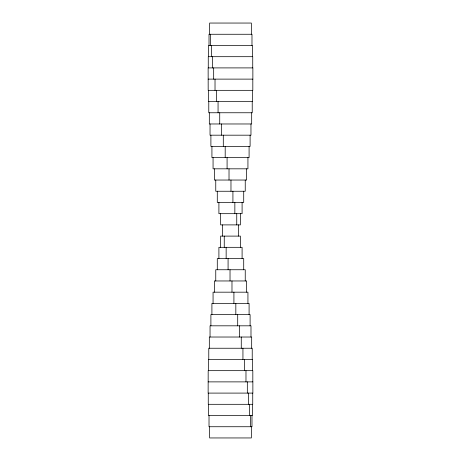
<?xml version="1.0" encoding="UTF-8"?>
<svg xmlns="http://www.w3.org/2000/svg" width="461" height="461" viewBox="0 0 461 461"><rect width="100%" height="100%" fill="white"/><g stroke="black" fill="none" stroke-linecap="round" stroke-linejoin="round"><path stroke-width="0.69" d="M208.136 79.119L252.864 79.119L252.864 67.905L208.136 67.905L208.182 90.333L252.818 90.333L252.818 79.119M208.136 381.881L252.864 381.881L252.864 393.095L208.136 393.095L208.182 370.667L252.818 370.667L252.818 381.881M252.737 67.905L252.737 56.691L208.263 56.691L208.263 67.905M252.737 393.095L252.737 404.309L208.263 404.309L208.263 393.095M252.605 90.333L252.605 101.547L208.395 101.547L208.395 90.333M252.605 370.667L252.605 359.453L208.395 359.453L208.395 370.667M252.444 56.691L252.444 45.478L208.556 45.478L208.556 56.691M252.444 404.309L252.444 415.522L208.556 415.522L208.556 404.309M252.225 101.547L252.225 112.761L208.775 112.761L208.775 101.547M252.225 359.453L252.225 348.239L208.775 348.239L208.775 359.453M251.983 45.478L251.983 34.264L209.017 34.264L209.017 45.478M251.983 415.522L251.983 426.736L209.017 426.736L209.017 415.522M251.677 112.761L251.677 123.974L209.323 123.974L209.323 112.761M251.677 348.239L251.677 337.026L209.323 337.026L209.323 348.239M251.354 34.264L251.354 23.05L209.646 23.05L209.646 34.264M251.354 426.736L251.354 437.95L209.646 437.95L209.646 426.736M250.968 123.974L250.968 135.182L210.032 135.182L210.032 123.974M250.991 337.026L250.991 325.818L210.043 325.818L210.043 337.026M250.571 415.522L250.571 426.736M250.104 135.182L250.104 146.396L210.896 146.396L210.896 135.182M250.104 325.818L250.104 314.604L210.896 314.604L210.896 325.818M249.632 404.309L249.632 415.522M249.09 146.396L249.09 157.61L211.927 157.61L211.927 146.396M249.09 314.604L249.09 303.39L211.91 303.39L211.91 314.604M248.548 393.095L248.548 404.309M247.937 157.61L247.937 168.824L213.063 168.824L213.063 157.61M247.937 303.39L247.937 292.176L213.063 292.176L213.063 303.39M247.327 381.881L247.327 393.095M246.647 168.824L246.647 180.038L214.353 180.038L214.353 168.824M246.647 292.176L246.647 280.962L214.353 280.962L214.353 292.176M245.978 370.667L245.978 381.881M245.24 180.038L245.24 191.252L215.76 191.252L215.76 180.038M245.24 280.962L245.24 269.748L215.76 269.748L215.76 280.962M244.514 359.453L244.514 370.667M243.713 191.252L243.713 202.465L217.287 202.465L217.287 191.252M243.713 269.748L243.713 258.535L217.287 258.535L217.287 269.748M242.941 348.239L242.941 359.453M242.094 202.465L242.094 213.679L218.906 213.679L218.906 202.465M242.094 258.535L242.094 247.321L218.906 247.321L218.906 258.535M241.27 337.026L241.27 348.239M240.383 213.679L240.383 224.893L220.617 224.893L220.617 213.679M240.383 247.321L240.383 236.107L220.617 236.107L220.617 247.321M239.553 325.818L239.553 337.026M238.591 224.893L238.591 236.107M237.703 314.604L237.703 325.818M236.747 213.679L236.747 224.893M235.83 303.39L235.83 314.604M234.851 202.465L234.851 213.679M233.917 292.176L233.917 303.39M232.92 191.252L232.92 202.465M231.981 280.962L231.981 292.176M230.973 180.038L230.973 191.252M230.027 269.748L230.027 280.962M229.019 168.824L229.019 180.038M228.08 258.535L228.08 269.748M227.083 157.61L227.083 168.824M226.149 247.321L226.149 258.535M225.193 146.396L225.193 157.61M224.253 236.107L224.253 247.321M223.297 135.182L223.297 146.396M222.409 224.893L222.409 236.107M221.476 123.974L221.476 135.182M219.73 112.761L219.73 123.974M218.059 101.547L218.059 112.761M216.486 90.333L216.486 101.547M215.022 79.119L215.022 90.333M213.674 67.905L213.674 79.119M212.452 56.691L212.452 67.905M211.369 45.478L211.369 56.691M210.429 34.264L210.429 45.478"/></g></svg>
